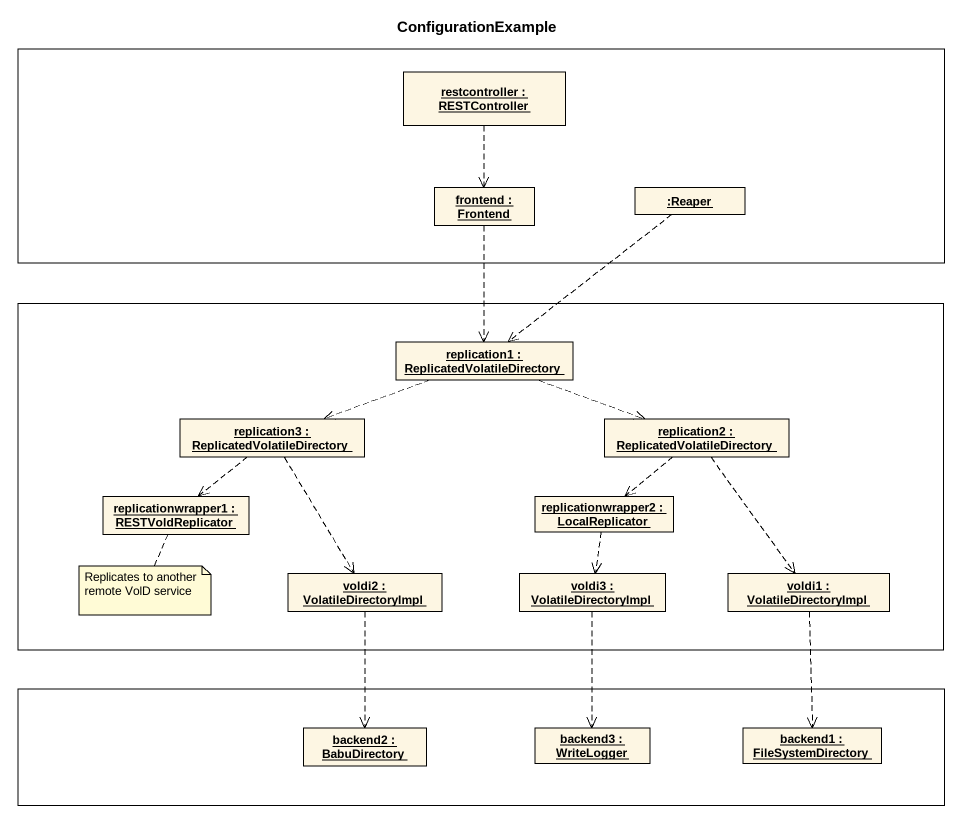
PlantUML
@startuml
title ConfigurationExample
hide circle
hide empty members
rectangle " " as rectangle1 {
  object "restcontroller : RESTController" as restcontroller
  object "frontend : Frontend" as frontend
  object ":Reaper" as Reaper
}
rectangle " " as rectangle2 {
  object "replication1 : ReplicatedVolatileDirectory" as replication1
  object "replication3 : ReplicatedVolatileDirectory" as replication3
  object "replication2 : ReplicatedVolatileDirectory" as replication2
  object "replicationwrapper1 : RESTVoldReplicator" as replicationwrapper1
  object "replicationwrapper2 : LocalReplicator" as replicationwrapper2
  object "voldi2 : VolatileDirectoryImpl" as voldi2
  object "voldi3 : VolatileDirectoryImpl" as voldi3
  object "voldi1 : VolatileDirectoryImpl" as voldi1
}
rectangle " " as rectangle3 {
  object "backend2 : BabuDirectory" as backend2
  object "backend3 : WriteLogger" as backend3
  object "backend1 : FileSystemDirectory" as backend1
}
restcontroller ..> frontend
frontend ..> replication1
Reaper ..> replication1
replication1 .left.> replication3
replication1 .right.> replication2
replication3 ..> replicationwrapper1
replication3 ..> voldi2
replication2 ..> replicationwrapper2
replication2 ..> voldi1
replicationwrapper2 ..> voldi3
voldi2 ..> backend2
voldi3 ..> backend3
voldi1 ..> backend1
note bottom of replicationwrapper1 : Replicates to another remote VolD service
@enduml
